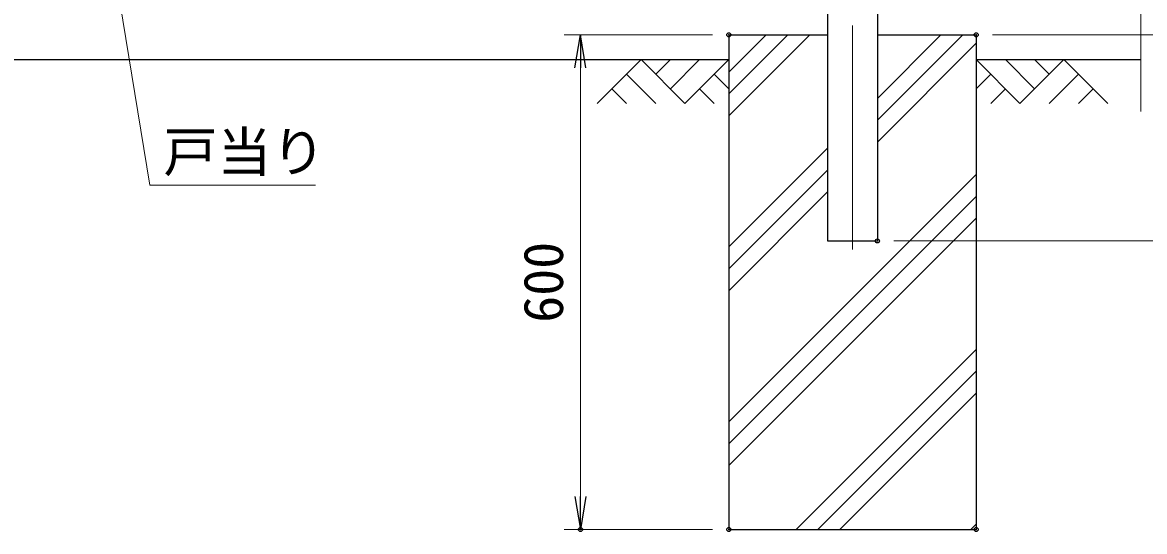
# Model space of a CAD drawing. Units: millimetres, scale not verified. Extents: x -4200 to 4200, y -2970 to 2970.
# Drawn here: x 1235 to 2596, y -875 to -257 of the extents above; entities that cross this region are included whole.
import ezdxf
from ezdxf.enums import TextEntityAlignment as Align

# ---------------------------------------------------------------- set-up
doc = ezdxf.new("R2010")
doc.units = ezdxf.units.MM
doc.header["$LTSCALE"] = 10
doc.header["$PDMODE"] = 32
doc.header["$PDSIZE"] = 5
doc.linetypes.add('USER1', pattern=[50.8, 31.75, -6.35, 6.35, -6.35])
for name, color, linetype, lineweight in [('0-0_D-STR-TXT', 7, 'Continuous', 13), ('0-1_D-STR-DIM', 7, 'Continuous', 13), ('0-2_D-BMK', 2, 'USER1', 13), ('0-3_D-STR1', 1, 'Continuous', 25), ('0-5_D-STR2', 7, 'Continuous', 13), ('0-6_D-DCR-HCH', 7, 'Continuous', 13), ('0-7_D-BGD', 7, 'Continuous', 25), ('0-8_D-STR4', 7, 'Continuous', 25)]:
    doc.layers.add(name, color=color, linetype=linetype, lineweight=lineweight)
doc.layers.add('0-9_0', color=7, linetype='Continuous')
doc.layers.add('0-A_Defpoints', color=6, linetype='Continuous')
doc.styles.add('ＭＳ ゴシック', font='')
doc.styles.get('ＭＳ ゴシック').set_extended_font_data('MS Gothic')

# ---------------------------------------------------------------- blocks, each defined once
blk = doc.blocks.new('_Open')
at = {"layer": '0-9_0'}
blk.add_line((-10, 1.667), (0, 0), dxfattribs=at)
blk.add_lwpolyline([(-10, -1.667), (0, 0), (-10, 0)], dxfattribs=at)

msp = doc.modelspace()

# ---------------------------------------------------------------- linework, layer by layer
at = {"layer": '0-0_D-STR-TXT'}
msp.add_lwpolyline([(1590.44, -454.77), (1389.38, -454.77), (1248.44, 408.21)], dxfattribs=at)
at = {"layer": '0-1_D-STR-DIM'}
for p, q in [((2071.99, -272.32), (1891.99, -272.32)), ((2411.99, -272.32), (2911.99, -272.32)), ((2411.99, -272.32), (3031.99, -272.32)), ((2411.99, -272.32), (3031.99, -272.32)), ((1911.99, -312.32), (1911.99, -832.32)), ((2292.24, -522.32), (3151.99, -522.32)), ((2292.24, -522.32), (3031.99, -522.32)), ((2071.99, -872.32), (1891.99, -872.32))]:
    msp.add_line(p, q, dxfattribs=at)
at = {"layer": '0-2_D-BMK'}
msp.add_line((2241.99, 1262.92), (2241.99, -532.89), dxfattribs=at)
at = {"layer": '0-3_D-STR1'}
for p, q in [((2211.74, -113.82), (2211.74, -522.32)), ((2272.24, -235.7), (2272.24, -522.32)), ((2211.74, -522.32), (2272.24, -522.32))]:
    msp.add_line(p, q, dxfattribs=at)
at = {"layer": '0-5_D-STR2'}
msp.add_line((2591.99, -365.32), (2591.99, 467.03), dxfattribs=at)
at = {"layer": '0-6_D-DCR-HCH'}
for p, q in [((2091.99, -370.52), (2190.19, -272.32)), ((2091.99, -344), (2163.68, -272.32)), ((2091.99, -317.48), (2137.16, -272.32)), ((2272.24, -375.88), (2375.81, -272.32)), ((2272.24, -349.37), (2349.29, -272.32)), ((2272.24, -402.4), (2391.99, -282.65)), ((1985.57, -302.32), (1932.35, -355.53)), ((1985.57, -302.32), (2038.78, -355.53)), ((2003.3, -320.05), (2021.04, -302.32)), ((2021.04, -337.79), (2056.52, -302.32)), ((2038.78, -355.53), (2091.99, -302.32)), ((2445.2, -355.53), (2391.99, -302.32)), ((2462.94, -337.79), (2427.47, -302.32)), ((2498.41, -302.32), (2445.2, -355.53)), ((2480.77, -320.15), (2462.94, -302.32)), ((2498.41, -302.32), (2551.63, -355.53)), ((1967.83, -320.05), (2003.47, -355.53)), ((2074.25, -320.05), (2091.99, -337.71)), ((2409.73, -320.05), (2391.99, -337.71)), ((2516.15, -320.05), (2480.51, -355.53)), ((1950.09, -337.79), (1967.91, -355.53)), ((2056.52, -337.79), (2074.33, -355.53)), ((2427.47, -337.79), (2409.65, -355.53)), ((2533.89, -337.79), (2516.07, -355.53)), ((2091.99, -529.62), (2211.74, -409.87)), ((2091.99, -556.13), (2211.74, -436.38)), ((2091.99, -741.75), (2391.99, -441.75)), ((2091.99, -582.65), (2211.74, -462.9)), ((2091.99, -768.26), (2391.99, -468.26)), ((2091.99, -794.78), (2391.99, -494.78)), ((2173.55, -872.32), (2391.99, -653.88)), ((2200.07, -872.32), (2391.99, -680.4)), ((2226.59, -872.32), (2391.99, -706.91)), ((2385.69, -872.32), (2391.99, -866.01))]:
    msp.add_line(p, q, dxfattribs=at)
at = {"layer": '0-7_D-BGD'}
for p, q in [((391.99, -302.32), (2091.99, -302.32)), ((2391.99, -302.32), (2591.99, -302.32))]:
    msp.add_line(p, q, dxfattribs=at)
at = {"layer": '0-8_D-STR4'}
for p, q in [((2091.99, -272.32), (2091.99, -872.32)), ((2091.99, -272.32), (2211.74, -272.32)), ((2272.24, -272.32), (2391.99, -272.32)), ((2391.99, -272.32), (2391.99, -872.32)), ((2091.99, -872.32), (2391.99, -872.32))]:
    msp.add_line(p, q, dxfattribs=at)
at = {"layer": '0-A_Defpoints'}
for p in [(2091.99, -272.32), (2391.99, -272.32), (2272.24, -522.32), (1911.99, -872.32), (2091.99, -872.32), (2091.99, -872.32), (2391.99, -872.32)]:
    msp.add_point(p, dxfattribs=at)

# ---------------------------------------------------------------- block references
at = {"layer": '0-1_D-STR-DIM', "xscale": 4, "yscale": 4}
for p, rotation in [((1911.99, -272.32), 90), ((1911.99, -872.32), 270)]:
    msp.add_blockref('_Open', p, dxfattribs=dict(at, rotation=rotation))

# ---------------------------------------------------------------- texts
at = {"layer": '0-0_D-STR-TXT', "style": 'ＭＳ ゴシック'}
msp.add_text('戸当り', height=48.09, dxfattribs=at).set_placement((1405.85, -452.73), align=Align.BOTTOM_LEFT)
at = {"layer": '0-1_D-STR-DIM', "style": 'ＭＳ ゴシック'}
msp.add_text('600', height=48.09, rotation=90, dxfattribs=at).set_placement((1905.24, -621.57), align=Align.BOTTOM_LEFT)

doc.saveas('drawing.dxf')
